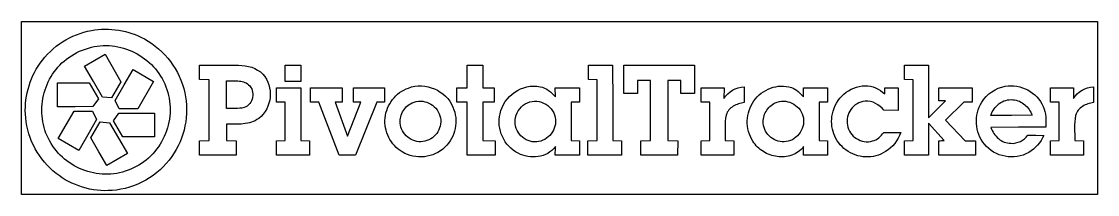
# Model space of a CAD drawing. Extents: x 0 to 156, y 0 to 25.
import ezdxf

# ---------------------------------------------------------------- set-up
doc = ezdxf.new("R2010")
doc.units = 0
doc.layers.get('0').update_dxf_attribs({"linetype": 'CONTINUOUS'})

msp = doc.modelspace()

# ---------------------------------------------------------------- linework, layer by layer
at = {"color": 7}
for p, q in [((0, 25), (155.556, 25)), ((0, 0), (0, 25)), ((155.556, 25), (155.556, 0)), ((7.22444, 20.0578), (7.60781, 20.289)), ((7.60781, 20.289), (8.00179, 20.5017)), ((8.00179, 20.5017), (8.40554, 20.6951)), ((8.40554, 20.6951), (8.81814, 20.8692)), ((8.81814, 20.8692), (9.23867, 21.0232)), ((9.23867, 21.0232), (9.66624, 21.1568)), ((9.66624, 21.1568), (10.1, 21.2694)), ((10.1, 21.2694), (10.5238, 21.3664)), ((10.5238, 21.3664), (10.9498, 21.4406)), ((10.9498, 21.4406), (11.3774, 21.4922)), ((11.3774, 21.4922), (11.8058, 21.5218)), ((11.8058, 21.5218), (12.2341, 21.5297)), ((12.2341, 21.5297), (12.6616, 21.5165)), ((12.6616, 21.5165), (13.0876, 21.4826)), ((13.0876, 21.4826), (13.5113, 21.4283)), ((13.5113, 21.4283), (13.9319, 21.3543)), ((13.9319, 21.3543), (14.3487, 21.2607)), ((14.3487, 21.2607), (14.761, 21.1482)), ((14.761, 21.1482), (15.1679, 21.0171)), ((15.1679, 21.0171), (15.5686, 20.8678)), ((15.5686, 20.8678), (15.9624, 20.7008)), ((15.9624, 20.7008), (16.3486, 20.5167)), ((16.3486, 20.5167), (16.7264, 20.3157)), ((16.7264, 20.3157), (17.095, 20.0982)), ((5.25896, 18.4022), (5.54682, 18.7133)), ((5.54682, 18.7133), (5.85026, 19.0103)), ((5.85026, 19.0103), (6.16922, 19.2924)), ((6.16922, 19.2924), (6.50342, 19.5586)), ((6.50342, 19.5586), (6.85275, 19.8083)), ((6.85275, 19.8083), (7.22444, 20.0578)), ((17.095, 20.0982), (17.4536, 19.8649)), ((17.4536, 19.8649), (17.8015, 19.6158)), ((17.8015, 19.6158), (18.1381, 19.3518)), ((18.1381, 19.3518), (18.4622, 19.0732)), ((18.4622, 19.0732), (18.7735, 18.7803)), ((18.7735, 18.7803), (19.071, 18.4735)), ((4.26785, 17.0339), (4.49121, 17.3929)), ((4.49121, 17.3929), (4.73101, 17.7413)), ((4.73101, 17.7413), (4.98697, 18.0779)), ((4.98697, 18.0779), (5.25896, 18.4022)), ((19.071, 18.4735), (19.3539, 18.1535)), ((19.3539, 18.1535), (19.6215, 17.8204)), ((19.6215, 17.8204), (19.8731, 17.475)), ((19.8731, 17.475), (20.1079, 17.1174)), ((20.1079, 17.1174), (20.3251, 16.7482)), ((3.54221, 15.5067), (3.69808, 15.9006)), ((3.69808, 15.9006), (3.8711, 16.2868)), ((3.8711, 16.2868), (4.06108, 16.6649)), ((4.06108, 16.6649), (4.26785, 17.0339)), ((20.3251, 16.7482), (20.5239, 16.3678)), ((20.5239, 16.3678), (20.7036, 15.9767)), ((20.7036, 15.9767), (20.8635, 15.5753)), ((20.8635, 15.5753), (21.0028, 15.1639)), ((29.6194, 16.425), (29.8217, 16.4182)), ((29.6194, 12.4306), (29.6194, 16.425)), ((29.8217, 16.4182), (30.0276, 16.4172)), ((30.0276, 16.4172), (30.2367, 16.42)), ((30.2367, 16.42), (30.4476, 16.4246)), ((30.4476, 16.4246), (30.6597, 16.4289)), ((30.6597, 16.4289), (30.8722, 16.4307)), ((30.8722, 16.4307), (31.0843, 16.4281)), ((31.0843, 16.4281), (31.2947, 16.4192)), ((31.2947, 16.4192), (31.5029, 16.4017)), ((31.5029, 16.4017), (31.7081, 16.3736)), ((31.7081, 16.3736), (31.909, 16.3331)), ((31.909, 16.3331), (32.105, 16.2778)), ((32.105, 16.2778), (32.2951, 16.2058)), ((32.2951, 16.2058), (32.4786, 16.1151)), ((32.4786, 16.1151), (32.6547, 16.0038)), ((32.6547, 16.0038), (32.8222, 15.8694)), ((32.8222, 15.8694), (33.0056, 15.6892)), ((33.0056, 15.6892), (33.156, 15.4871)), ((3.09412, 13.8741), (3.17947, 14.2893)), ((3.17947, 14.2893), (3.28271, 14.7003)), ((3.28271, 14.7003), (3.40369, 15.1064)), ((3.40369, 15.1064), (3.54221, 15.5067)), ((21.0028, 15.1639), (21.1403, 14.746)), ((21.1403, 14.746), (21.2547, 14.3235)), ((21.2547, 14.3235), (21.3464, 13.8974)), ((33.156, 15.4871), (33.2743, 15.2674)), ((33.2743, 15.2674), (33.3611, 15.0338)), ((33.4065, 14.0379), (33.3458, 13.793)), ((33.3611, 15.0338), (33.4171, 14.7901)), ((33.4392, 14.2883), (33.4065, 14.0379)), ((33.4171, 14.7901), (33.4429, 14.5403)), ((33.4429, 14.5403), (33.4392, 14.2883)), ((2.9356, 12.1893), (2.94743, 12.6125)), ((2.94743, 12.6125), (2.97792, 13.0349)), ((2.97792, 13.0349), (3.02686, 13.4558)), ((3.02686, 13.4558), (3.09412, 13.8741)), ((21.3464, 13.8974), (21.4157, 13.4683)), ((21.4157, 13.4683), (21.4631, 13.0371)), ((21.4631, 13.0371), (21.4887, 12.6048)), ((21.4887, 12.6048), (21.4932, 12.172)), ((31.5539, 12.4556), (31.2328, 12.433)), ((31.8728, 12.4959), (31.5539, 12.4556)), ((32.1889, 12.5583), (31.8728, 12.4959)), ((32.4279, 12.6562), (32.1889, 12.5583)), ((32.6435, 12.7866), (32.4279, 12.6562)), ((32.8349, 12.9459), (32.6435, 12.7866)), ((33.0015, 13.13), (32.8349, 12.9459)), ((33.1426, 13.3352), (33.0015, 13.13)), ((33.2576, 13.5575), (33.1426, 13.3352)), ((33.3458, 13.793), (33.2576, 13.5575)), ((55.349, 12.3312), (55.5026, 12.5186)), ((55.5026, 12.5186), (55.671, 12.6929)), ((55.671, 12.6929), (55.8532, 12.8526)), ((55.8532, 12.8526), (56.0485, 12.9964)), ((56.0485, 12.9964), (56.256, 13.1229)), ((56.256, 13.1229), (56.475, 13.2306)), ((56.475, 13.2306), (56.7703, 13.3542)), ((56.7703, 13.3542), (57.0739, 13.4386)), ((57.0739, 13.4386), (57.3828, 13.4854)), ((57.3828, 13.4854), (57.6939, 13.496)), ((57.6939, 13.496), (58.004, 13.4721)), ((58.004, 13.4721), (58.3104, 13.415)), ((58.3104, 13.415), (58.6097, 13.3265)), ((58.6097, 13.3265), (58.8989, 13.208)), ((58.8989, 13.208), (59.1751, 13.0611)), ((59.1751, 13.0611), (59.435, 12.8874)), ((59.435, 12.8874), (59.6757, 12.6883)), ((59.6757, 12.6883), (59.8942, 12.4653)), ((59.8942, 12.4653), (60.0871, 12.2202)), ((72.0278, 12.3969), (72.2658, 12.6605)), ((72.2658, 12.6605), (72.5332, 12.8937)), ((72.5332, 12.8937), (72.8271, 13.0926)), ((72.8271, 13.0926), (73.1444, 13.2528)), ((73.1444, 13.2528), (73.4737, 13.3818)), ((73.4737, 13.3818), (73.8111, 13.4621)), ((73.8111, 13.4621), (74.1526, 13.496)), ((74.1526, 13.496), (74.4943, 13.4861)), ((74.4943, 13.4861), (74.8324, 13.4346)), ((74.8324, 13.4346), (75.1629, 13.3439)), ((75.1629, 13.3439), (75.4819, 13.2164)), ((75.4819, 13.2164), (75.7854, 13.0545)), ((75.7854, 13.0545), (76.0696, 12.8607)), ((76.0696, 12.8607), (76.3306, 12.6372)), ((76.3306, 12.6372), (76.5643, 12.3866)), ((107.895, 12.3939), (108.044, 12.5678)), ((108.044, 12.5678), (108.206, 12.7297)), ((108.206, 12.7297), (108.38, 12.8784)), ((108.38, 12.8784), (108.566, 13.0126)), ((108.566, 13.0126), (108.762, 13.1314)), ((108.762, 13.1314), (108.969, 13.2333)), ((108.969, 13.2333), (109.264, 13.3547)), ((109.264, 13.3547), (109.566, 13.4372)), ((109.566, 13.4372), (109.874, 13.4825)), ((109.874, 13.4825), (110.183, 13.4922)), ((110.183, 13.4922), (110.492, 13.4676)), ((110.492, 13.4676), (110.797, 13.4104)), ((110.797, 13.4104), (111.095, 13.3219)), ((111.095, 13.3219), (111.383, 13.2038)), ((111.383, 13.2038), (111.658, 13.0576)), ((111.658, 13.0576), (111.917, 12.8847)), ((111.917, 12.8847), (112.156, 12.6867)), ((112.156, 12.6867), (112.374, 12.465)), ((112.374, 12.465), (112.566, 12.2212)), ((140.615, 12.3803), (140.779, 12.5906)), ((140.779, 12.5906), (140.957, 12.7874)), ((140.957, 12.7874), (141.149, 12.9695)), ((141.149, 12.9695), (141.353, 13.1351)), ((141.353, 13.1351), (141.571, 13.2828)), ((141.571, 13.2828), (141.799, 13.411)), ((141.799, 13.411), (142.036, 13.5182)), ((142.036, 13.5182), (142.283, 13.6029)), ((142.283, 13.6029), (142.539, 13.6636)), ((142.539, 13.6636), (142.801, 13.6987)), ((142.801, 13.6987), (143.069, 13.7067)), ((143.069, 13.7067), (143.342, 13.6861)), ((143.342, 13.6861), (143.582, 13.6596)), ((143.582, 13.6596), (143.814, 13.6132)), ((143.814, 13.6132), (144.04, 13.5477)), ((144.04, 13.5477), (144.258, 13.4644)), ((144.258, 13.4644), (144.468, 13.3642)), ((144.468, 13.3642), (144.668, 13.2481)), ((144.668, 13.2481), (144.86, 13.1172)), ((144.86, 13.1172), (145.043, 12.9726)), ((145.043, 12.9726), (145.215, 12.8152)), ((145.215, 12.8152), (145.376, 12.6462)), ((145.376, 12.6462), (145.528, 12.4665)), ((145.528, 12.4665), (145.668, 12.2771)), ((2.94265, 11.7663), (2.9356, 12.1893)), ((2.96875, 11.3441), (2.94265, 11.7663)), ((3.01406, 10.9236), (2.96875, 11.3441)), ((3.07883, 10.5057), (3.01406, 10.9236)), ((21.44, 11.3087), (21.3829, 10.8797)), ((21.4768, 11.7397), (21.44, 11.3087)), ((21.4932, 12.172), (21.4768, 11.7397)), ((29.9411, 12.431), (29.6194, 12.4306)), ((30.2639, 12.4271), (29.9411, 12.431)), ((30.5872, 12.4232), (30.2639, 12.4271)), ((30.9104, 12.4237), (30.5872, 12.4232)), ((31.2328, 12.433), (30.9104, 12.4237)), ((54.751, 10.7688), (54.7797, 11.0091)), ((54.7797, 11.0091), (54.8286, 11.246)), ((54.8286, 11.246), (54.8969, 11.4782)), ((54.8969, 11.4782), (54.984, 11.7042)), ((54.984, 11.7042), (55.0889, 11.9226)), ((55.0889, 11.9226), (55.2108, 12.1321)), ((55.2108, 12.1321), (55.349, 12.3312)), ((60.0871, 12.2202), (60.2517, 11.9543)), ((60.2517, 11.9543), (60.3849, 11.6693)), ((60.3849, 11.6693), (60.4833, 11.3666)), ((60.4833, 11.3666), (60.5585, 11.0737)), ((60.5585, 11.0737), (60.5985, 10.7777)), ((71.3694, 10.8037), (71.4278, 11.1222)), ((71.4278, 11.1222), (71.519, 11.4657)), ((71.519, 11.4657), (71.6515, 11.7954)), ((71.6515, 11.7954), (71.8219, 12.1072)), ((71.8219, 12.1072), (72.0278, 12.3969)), ((76.5643, 12.3866), (76.7671, 12.111)), ((76.7671, 12.111), (76.9347, 11.813)), ((76.9347, 11.813), (77.0636, 11.495)), ((77.0636, 11.495), (77.1496, 11.1593)), ((77.1496, 11.1593), (77.1889, 10.8083)), ((107.237, 10.7095), (107.261, 10.9376)), ((107.261, 10.9376), (107.303, 11.163)), ((107.303, 11.163), (107.363, 11.3846)), ((107.363, 11.3846), (107.438, 11.6012)), ((107.438, 11.6012), (107.53, 11.8116)), ((107.53, 11.8116), (107.637, 12.0146)), ((107.637, 12.0146), (107.759, 12.2091)), ((107.759, 12.2091), (107.895, 12.3939)), ((112.566, 12.2212), (112.73, 11.9568)), ((112.73, 11.9568), (112.863, 11.6733)), ((112.863, 11.6733), (112.961, 11.3722)), ((112.961, 11.3722), (113.036, 11.062)), ((113.036, 11.062), (113.072, 10.7486)), ((140.136, 11.4361), (140.228, 11.6846)), ((143.121, 11.4194), (140.136, 11.4361)), ((140.228, 11.6846), (140.34, 11.9258)), ((140.34, 11.9258), (140.469, 12.1582)), ((140.469, 12.1582), (140.615, 12.3803)), ((146.106, 11.4444), (143.121, 11.4194)), ((145.668, 12.2771), (145.796, 12.0793)), ((145.796, 12.0793), (145.911, 11.8738)), ((145.911, 11.8738), (146.015, 11.6619)), ((146.015, 11.6619), (146.106, 11.4444)), ((3.16319, 10.0912), (3.07883, 10.5057)), ((3.26731, 9.68093), (3.16319, 10.0912)), ((3.39144, 9.27572), (3.26731, 9.68093)), ((21.0949, 9.61382), (20.9611, 9.20167)), ((21.21, 10.0315), (21.0949, 9.61382)), ((21.3061, 10.4537), (21.21, 10.0315)), ((21.3829, 10.8797), (21.3061, 10.4537)), ((54.7433, 10.5266), (54.751, 10.7688)), ((54.7575, 10.2837), (54.7433, 10.5266)), ((54.7944, 10.0417), (54.7575, 10.2837)), ((54.8576, 9.74858), (54.7944, 10.0417)), ((54.9529, 9.46733), (54.8576, 9.74858)), ((55.0778, 9.1996), (54.9529, 9.46733)), ((60.3254, 9.33886), (60.1868, 9.07676)), ((60.4381, 9.61285), (60.3254, 9.33886)), ((60.5232, 9.89621), (60.4381, 9.61285)), ((60.5793, 10.1864), (60.5232, 9.89621)), ((60.6049, 10.4811), (60.5793, 10.1864)), ((60.5985, 10.7777), (60.6049, 10.4811)), ((71.3524, 10.4851), (71.3694, 10.8037)), ((71.3742, 10.1695), (71.3524, 10.4851)), ((71.4328, 9.85954), (71.3742, 10.1695)), ((71.5257, 9.55811), (71.4328, 9.85954)), ((71.6508, 9.26801), (71.5257, 9.55811)), ((77.0296, 9.58529), (76.9085, 9.30132)), ((77.1203, 9.88043), (77.0296, 9.58529)), ((77.1786, 10.1842), (77.1203, 9.88043)), ((77.2021, 10.4944), (77.1786, 10.1842)), ((77.1889, 10.8083), (77.2021, 10.4944)), ((107.231, 10.4799), (107.237, 10.7095)), ((107.244, 10.25), (107.231, 10.4799)), ((107.282, 9.9554), (107.244, 10.25)), ((107.352, 9.66954), (107.282, 9.9554)), ((107.453, 9.39442), (107.352, 9.66954)), ((107.583, 9.13189), (107.453, 9.39442)), ((112.868, 9.5216), (112.738, 9.23574)), ((112.967, 9.81862), (112.868, 9.5216)), ((113.036, 10.1241), (112.967, 9.81862)), ((113.071, 10.435), (113.036, 10.1241)), ((113.072, 10.7486), (113.071, 10.435)), ((3.53575, 8.87646), (3.39144, 9.27572)), ((3.70047, 8.48389), (3.53575, 8.87646)), ((3.88569, 8.09885), (3.70047, 8.48389)), ((4.09169, 7.72222), (3.88569, 8.09885)), ((20.4518, 8.00603), (20.2472, 7.62392)), ((20.6392, 8.39692), (20.4518, 8.00603)), ((20.8092, 8.79574), (20.6392, 8.39692)), ((20.9611, 9.20167), (20.8092, 8.79574)), ((55.2301, 8.947), (55.0778, 9.1996)), ((55.4074, 8.71121), (55.2301, 8.947)), ((55.6072, 8.49392), (55.4074, 8.71121)), ((55.8274, 8.29682), (55.6072, 8.49392)), ((56.0653, 8.12153), (55.8274, 8.29682)), ((56.3187, 7.96978), (56.0653, 8.12153)), ((56.5853, 7.84315), (56.3187, 7.96978)), ((56.8626, 7.74343), (56.5853, 7.84315)), ((58.6187, 7.78326), (58.3278, 7.70557)), ((58.8961, 7.89264), (58.6187, 7.78326)), ((59.1583, 8.03131), (58.8961, 7.89264)), ((59.4036, 8.19678), (59.1583, 8.03131)), ((59.6307, 8.38656), (59.4036, 8.19678)), ((59.8379, 8.59808), (59.6307, 8.38656)), ((60.0237, 8.829), (59.8379, 8.59808)), ((60.1868, 9.07676), (60.0237, 8.829)), ((71.8058, 8.99203), (71.6508, 9.26801)), ((71.9885, 8.73301), (71.8058, 8.99203)), ((72.1965, 8.49376), (71.9885, 8.73301)), ((72.4276, 8.27707), (72.1965, 8.49376)), ((72.6796, 8.08578), (72.4276, 8.27707)), ((72.95, 7.92264), (72.6796, 8.08578)), ((73.2368, 7.79053), (72.95, 7.92264)), ((73.5375, 7.69222), (73.2368, 7.79053)), ((75.3861, 7.82986), (75.0976, 7.72254)), ((75.6611, 7.96778), (75.3861, 7.82986)), ((75.9204, 8.13379), (75.6611, 7.96778)), ((76.1619, 8.32557), (75.9204, 8.13379)), ((76.3836, 8.54064), (76.1619, 8.32557)), ((76.5833, 8.77658), (76.3836, 8.54064)), ((76.759, 9.03097), (76.5833, 8.77658)), ((76.9085, 9.30132), (76.759, 9.03097)), ((107.738, 8.88374), (107.583, 9.13189)), ((107.918, 8.65186), (107.738, 8.88374)), ((108.119, 8.43815), (107.918, 8.65186)), ((108.34, 8.24447), (108.119, 8.43815)), ((108.578, 8.07264), (108.34, 8.24447)), ((108.83, 7.92453), (108.578, 8.07264)), ((109.096, 7.80208), (108.83, 7.92453)), ((109.372, 7.70703), (109.096, 7.80208)), ((111.156, 7.78863), (110.854, 7.69531)), ((111.442, 7.91601), (111.156, 7.78863)), ((111.711, 8.0746), (111.442, 7.91601)), ((111.961, 8.26156), (111.711, 8.0746)), ((112.191, 8.47396), (111.961, 8.26156)), ((112.398, 8.70904), (112.191, 8.47396)), ((112.581, 8.96392), (112.398, 8.70904)), ((112.738, 9.23574), (112.581, 8.96392)), ((4.301, 7.3475), (4.09169, 7.72222)), ((4.52854, 6.98583), (4.301, 7.3475)), ((4.77349, 6.63758), (4.52854, 6.98583)), ((5.035, 6.30306), (4.77349, 6.63758)), ((5.31222, 5.98247), (5.035, 6.30306)), ((19.5346, 6.53851), (19.2653, 6.19982)), ((19.7883, 6.88932), (19.5346, 6.53851)), ((20.026, 7.25142), (19.7883, 6.88932)), ((20.2472, 7.62392), (20.026, 7.25142)), ((57.1483, 7.67215), (56.8626, 7.74343)), ((57.4401, 7.63108), (57.1483, 7.67215)), ((57.7354, 7.62185), (57.4401, 7.63108)), ((58.0322, 7.64615), (57.7354, 7.62185)), ((58.3278, 7.70557), (58.0322, 7.64615)), ((73.8501, 7.63058), (73.5375, 7.69222)), ((74.1722, 7.60835), (73.8501, 7.63058)), ((74.4886, 7.60938), (74.1722, 7.60835)), ((74.7978, 7.64822), (74.4886, 7.60938)), ((75.0976, 7.72254), (74.7978, 7.64822)), ((109.657, 7.64139), (109.372, 7.70703)), ((109.948, 7.60688), (109.657, 7.64139)), ((110.243, 7.60542), (109.948, 7.60688)), ((110.539, 7.63889), (110.243, 7.60542)), ((110.854, 7.69531), (110.539, 7.63889)), ((5.60439, 5.67622), (5.31222, 5.98247)), ((5.91069, 5.3845), (5.60439, 5.67622)), ((6.23036, 5.10764), (5.91069, 5.3845)), ((6.5625, 4.84586), (6.23036, 5.10764)), ((6.90642, 4.59956), (6.5625, 4.84586)), ((17.6972, 4.71679), (17.3419, 4.46815)), ((18.0392, 4.98253), (17.6972, 4.71679)), ((18.3674, 5.26454), (18.0392, 4.98253)), ((18.6813, 5.56196), (18.3674, 5.26454)), ((18.9807, 5.87403), (18.6813, 5.56196)), ((19.2653, 6.19982), (18.9807, 5.87403)), ((7.26118, 4.36892), (6.90642, 4.59956)), ((7.62603, 4.15429), (7.26118, 4.36892)), ((8.00017, 3.956), (7.62603, 4.15429)), ((8.38276, 3.77419), (8.00017, 3.956)), ((8.773, 3.60926), (8.38276, 3.77419)), ((9.17008, 3.46149), (8.773, 3.60926)), ((9.57324, 3.33111), (9.17008, 3.46149)), ((9.98161, 3.21847), (9.57324, 3.33111)), ((10.3944, 3.12381), (9.98161, 3.21847)), ((10.8108, 3.04742), (10.3944, 3.12381)), ((14.1749, 3.1289), (13.7587, 3.04872)), ((14.5872, 3.22999), (14.1749, 3.1289)), ((14.9951, 3.35215), (14.5872, 3.22999)), ((15.3978, 3.49582), (14.9951, 3.35215)), ((15.7944, 3.66114), (15.3978, 3.49582)), ((16.1996, 3.83311), (15.7944, 3.66114)), ((16.5928, 4.0255), (16.1996, 3.83311)), ((16.9737, 4.23747), (16.5928, 4.0255)), ((17.3419, 4.46815), (16.9737, 4.23747)), ((11.23, 2.98958), (10.8108, 3.04742)), ((11.6512, 2.95063), (11.23, 2.98958)), ((12.0736, 2.93083), (11.6512, 2.95063)), ((12.4963, 2.93044), (12.0736, 2.93083)), ((12.9186, 2.94976), (12.4963, 2.93044)), ((13.3397, 2.9891), (12.9186, 2.94976)), ((13.7587, 3.04872), (13.3397, 2.9891)), ((155.556, 0), (0, 0))]:
    msp.add_line(p, q, dxfattribs=at)
at = {"color": 135}
for p, q in [((8.47211, 23.2857), (9.00906, 23.4538)), ((9.00906, 23.4538), (9.55393, 23.5949)), ((9.55393, 23.5949), (10.1056, 23.7083)), ((10.1056, 23.7083), (10.5942, 23.7864)), ((10.5942, 23.7864), (11.0858, 23.8436)), ((11.0858, 23.8436), (11.5792, 23.8799)), ((11.5792, 23.8799), (12.0738, 23.8954)), ((12.0738, 23.8954), (12.5685, 23.8901)), ((12.5685, 23.8901), (13.0626, 23.8643)), ((13.0626, 23.8643), (13.5551, 23.8178)), ((13.5551, 23.8178), (14.0451, 23.7507)), ((14.0451, 23.7507), (14.5318, 23.6632)), ((14.5318, 23.6632), (15.0144, 23.5551)), ((15.0144, 23.5551), (15.4918, 23.4267)), ((15.4918, 23.4267), (15.9633, 23.2779)), ((5.4764, 21.7531), (5.94336, 22.0674)), ((5.94336, 22.0674), (6.42475, 22.3592)), ((6.42475, 22.3592), (6.91938, 22.6275)), ((6.91938, 22.6275), (7.42617, 22.8719)), ((7.42617, 22.8719), (7.94412, 23.0915)), ((7.94412, 23.0915), (8.47211, 23.2857)), ((15.9633, 23.2779), (16.4281, 23.1089)), ((16.4281, 23.1089), (16.885, 22.9196)), ((16.885, 22.9196), (17.3333, 22.7101)), ((17.3333, 22.7101), (17.7722, 22.4806)), ((17.7722, 22.4806), (18.3149, 22.1674)), ((18.3149, 22.1674), (18.8388, 21.8247)), ((18.8388, 21.8247), (19.3431, 21.4538)), ((3.39447, 19.8678), (3.77354, 20.2843)), ((3.77354, 20.2843), (4.17231, 20.6818)), ((4.17231, 20.6818), (4.58979, 21.0596)), ((4.58979, 21.0596), (5.02485, 21.4169)), ((5.02485, 21.4169), (5.4764, 21.7531)), ((19.3431, 21.4538), (19.8265, 21.056)), ((19.8265, 21.056), (20.2879, 20.6329)), ((20.2879, 20.6329), (20.7264, 20.1858)), ((2.40554, 18.5493), (2.69997, 18.9806)), ((2.69997, 18.9806), (3.03624, 19.4331)), ((3.03624, 19.4331), (3.39447, 19.8678)), ((20.7264, 20.1858), (21.1406, 19.7162)), ((21.1406, 19.7162), (21.5294, 19.2254)), ((21.5294, 19.2254), (21.8919, 18.7149)), ((21.8919, 18.7149), (22.2269, 18.186)), ((25.7278, 18.6972), (27.1418, 18.6961)), ((25.7278, 16.6), (25.7278, 18.6972)), ((27.1418, 18.6961), (28.5556, 18.7014)), ((28.5556, 18.7014), (29.9692, 18.7004)), ((29.9692, 18.7004), (31.3833, 18.6806)), ((31.3833, 18.6806), (31.8589, 18.6565)), ((38.125, 18.6972), (40.3639, 18.6972)), ((38.125, 16.3361), (38.125, 18.6972)), ((40.3639, 18.6972), (40.3639, 16.3361)), ((64.4444, 18.6972), (66.6833, 18.6972)), ((64.4444, 15.4194), (64.4444, 18.6972)), ((66.6833, 18.6972), (66.6833, 15.4167)), ((81.9778, 18.6972), (85.4639, 18.7)), ((81.9778, 16.6), (81.9778, 18.6972)), ((85.4639, 18.7), (85.4697, 13.2403)), ((1.43707, 16.7035), (1.64729, 17.181)), ((1.64729, 17.181), (1.87896, 17.6485)), ((1.87896, 17.6485), (2.13178, 18.1049)), ((2.13178, 18.1049), (2.40554, 18.5493)), ((22.2269, 18.186), (22.5335, 17.64)), ((22.5335, 17.64), (22.81, 17.0786)), ((31.8589, 18.6565), (32.3372, 18.6019)), ((32.3372, 18.6019), (32.8114, 18.5125)), ((32.8114, 18.5125), (33.2746, 18.3833)), ((33.2746, 18.3833), (33.72, 18.2099)), ((33.72, 18.2099), (34.1407, 17.9876)), ((34.1407, 17.9876), (34.5299, 17.7118)), ((34.5299, 17.7118), (34.8806, 17.3778)), ((34.8806, 17.3778), (35.1692, 17.0304)), ((0.93712, 15.2213), (1.08171, 15.7226)), ((1.08171, 15.7226), (1.24843, 16.2171)), ((1.24843, 16.2171), (1.43707, 16.7035)), ((22.81, 17.0786), (23.0558, 16.5031)), ((23.0558, 16.5031), (23.2697, 15.9147)), ((23.2697, 15.9147), (23.4506, 15.3151)), ((27.1167, 16.5944), (25.7278, 16.6)), ((27.1194, 7.78054), (27.1167, 16.5944)), ((35.1692, 17.0304), (35.4125, 16.655)), ((35.4125, 16.655), (35.6108, 16.256)), ((35.6108, 16.256), (35.7646, 15.8381)), ((35.7646, 15.8381), (35.8743, 15.4056)), ((40.3639, 16.3361), (38.125, 16.3361)), ((56.3975, 15.54), (56.871, 15.6404)), ((56.871, 15.6404), (57.35, 15.6915)), ((57.35, 15.6915), (57.8307, 15.6951)), ((57.8307, 15.6951), (58.3094, 15.6529)), ((58.3094, 15.6529), (58.7825, 15.5663)), ((58.7825, 15.5663), (59.246, 15.4368)), ((72.5993, 15.4311), (73.0615, 15.5608)), ((73.0615, 15.5608), (73.5343, 15.6436)), ((73.5343, 15.6436), (74.0144, 15.6768)), ((74.0144, 15.6768), (74.4986, 15.6575)), ((74.4986, 15.6575), (74.9833, 15.5833)), ((74.9833, 15.5833), (75.3169, 15.5019)), ((83.2472, 16.5944), (81.9778, 16.6)), ((83.2472, 7.78054), (83.2472, 16.5944)), ((0.63846, 13.6853), (0.71522, 14.2015)), ((0.71522, 14.2015), (0.81489, 14.7139)), ((0.81489, 14.7139), (0.93712, 15.2213)), ((23.4506, 15.3151), (23.5972, 14.7056)), ((23.5972, 14.7056), (23.7118, 14.1114)), ((23.7118, 14.1114), (23.7942, 13.5124)), ((35.8743, 15.4056), (35.9404, 14.9633)), ((35.9431, 14.0678), (35.8804, 13.6234)), ((35.9404, 14.9633), (35.9632, 14.5158)), ((35.9632, 14.5158), (35.9431, 14.0678)), ((36.875, 15.4167), (40.3639, 15.4139)), ((36.875, 13.3361), (36.875, 15.4167)), ((40.3639, 15.4139), (40.3639, 7.78054)), ((41.7861, 13.3389), (41.7889, 15.4167)), ((41.7889, 15.4167), (46.3361, 15.4167)), ((46.3361, 15.4167), (46.3389, 13.3389)), ((48.0028, 13.3389), (48.0028, 15.4167)), ((48.0028, 15.4167), (52.5, 15.4167)), ((52.5, 15.4167), (52.5, 13.3361)), ((53.8653, 13.9931), (54.1146, 14.2525)), ((54.1146, 14.2525), (54.3811, 14.4943)), ((54.3811, 14.4943), (54.6636, 14.7169)), ((54.6636, 14.7169), (54.9612, 14.919)), ((54.9612, 14.919), (55.2728, 15.0993)), ((55.2728, 15.0993), (55.5972, 15.2564)), ((55.5972, 15.2564), (55.9333, 15.3889)), ((55.9333, 15.3889), (56.3975, 15.54)), ((59.246, 15.4368), (59.6961, 15.2664)), ((59.6961, 15.2664), (60.1293, 15.0564)), ((60.1293, 15.0564), (60.5417, 14.8085)), ((60.5417, 14.8085), (60.9296, 14.5244)), ((60.9296, 14.5244), (61.2892, 14.2057)), ((61.2892, 14.2057), (61.6167, 13.8539)), ((62.9167, 15.4139), (64.4444, 15.4194)), ((62.9167, 13.3361), (62.9167, 15.4139)), ((66.6833, 15.4167), (68.3306, 15.4167)), ((68.3306, 15.4167), (68.3361, 13.3333)), ((70.2399, 13.8153), (70.5669, 14.1708)), ((70.5669, 14.1708), (70.9251, 14.4956)), ((70.9251, 14.4956), (71.3108, 14.7864)), ((71.3108, 14.7864), (71.7206, 15.0411)), ((71.7206, 15.0411), (72.1513, 15.2569)), ((72.1513, 15.2569), (72.5993, 15.4311)), ((75.3169, 15.5019), (75.6315, 15.3799)), ((75.6315, 15.3799), (75.9283, 15.2231)), ((75.9283, 15.2231), (76.2086, 15.0368)), ((76.2086, 15.0368), (76.474, 14.8269)), ((76.474, 14.8269), (76.726, 14.599)), ((76.726, 14.599), (76.9656, 14.3585)), ((76.9656, 14.3585), (77.1944, 14.1111)), ((77.1944, 14.1111), (77.1639, 15.4167)), ((77.1639, 15.4167), (80.6611, 15.4167)), ((80.6611, 15.4167), (80.6611, 13.3361)), ((0.54753, 12.1231), (0.55436, 12.6451)), ((0.55436, 12.6451), (0.58474, 13.1661)), ((0.58474, 13.1661), (0.63846, 13.6853)), ((23.7942, 13.5124), (23.8447, 12.91)), ((23.8447, 12.91), (23.8637, 12.3058)), ((35.6297, 12.7647), (35.4422, 12.3594)), ((35.7758, 13.1876), (35.6297, 12.7647)), ((35.8804, 13.6234), (35.7758, 13.1876)), ((38.125, 13.3306), (36.875, 13.3361)), ((38.125, 7.78054), (38.125, 13.3306)), ((42.9639, 13.3278), (41.7861, 13.3389)), ((45.9472, 5.67779), (42.9639, 13.3278)), ((46.3389, 13.3389), (45.3528, 13.3278)), ((45.3528, 13.3278), (47.1306, 8.43056)), ((47.1306, 8.43056), (49.0333, 13.3278)), ((48.2364, 13.3364), (48.0028, 13.3389)), ((48.5181, 13.3333), (48.2364, 13.3364)), ((51.3556, 13.3306), (48.2917, 5.67503)), ((48.7996, 13.3303), (48.5181, 13.3333)), ((49.0333, 13.3278), (48.7996, 13.3303)), ((52.5, 13.3361), (51.3556, 13.3306)), ((52.7917, 12.1382), (52.915, 12.476)), ((52.915, 12.476), (53.0619, 12.8041)), ((53.0619, 12.8041), (53.2315, 13.1212)), ((53.2315, 13.1212), (53.4228, 13.426)), ((53.4228, 13.426), (53.6343, 13.717)), ((53.6343, 13.717), (53.8653, 13.9931)), ((61.6167, 13.8539), (61.9085, 13.4708)), ((61.9085, 13.4708), (62.1606, 13.0578)), ((62.1606, 13.0578), (62.3694, 12.6166)), ((62.3694, 12.6166), (62.5157, 12.2512)), ((64.4444, 13.3333), (62.9167, 13.3361)), ((64.4472, 5.67503), (64.4444, 13.3333)), ((68.3361, 13.3333), (66.6833, 13.3306)), ((66.6833, 13.3306), (66.6833, 7.78054)), ((69.3081, 12.1369), (69.4776, 12.5896)), ((69.4776, 12.5896), (69.6918, 13.022)), ((69.6918, 13.022), (69.9469, 13.4314)), ((69.9469, 13.4314), (70.2399, 13.8153)), ((80.6611, 13.3361), (79.4444, 13.3306)), ((79.4444, 13.3306), (79.4444, 7.78054)), ((85.4697, 13.2403), (85.4694, 7.78054)), ((0.56451, 11.6013), (0.54753, 12.1231)), ((0.60558, 11.0806), (0.56451, 11.6013)), ((0.67437, 10.4967), (0.60558, 11.0806)), ((23.8081, 11.0985), (23.734, 10.4985)), ((23.8514, 11.7014), (23.8081, 11.0985)), ((23.8637, 12.3058), (23.8514, 11.7014)), ((34.2889, 11.0055), (34.0372, 10.8225)), ((34.6369, 11.2948), (34.2889, 11.0055)), ((34.9454, 11.6199), (34.6369, 11.2948)), ((35.214, 11.9763), (34.9454, 11.6199)), ((35.4422, 12.3594), (35.214, 11.9763)), ((52.5481, 10.7156), (52.575, 11.0806)), ((52.575, 11.0806), (52.6206, 11.4392)), ((52.6206, 11.4392), (52.6932, 11.7922)), ((52.6932, 11.7922), (52.7917, 12.1382)), ((62.5157, 12.2512), (62.631, 11.8761)), ((62.631, 11.8761), (62.7154, 11.4935)), ((62.7154, 11.4935), (62.7696, 11.1056)), ((62.7696, 11.1056), (62.7939, 10.7147)), ((69.0558, 10.8301), (69.1019, 11.2503)), ((69.1019, 11.2503), (69.1861, 11.6667)), ((69.1861, 11.6667), (69.3081, 12.1369)), ((0.77409, 9.91786), (0.67437, 10.4967)), ((0.90392, 9.34526), (0.77409, 9.91786)), ((1.0631, 8.78022), (0.90392, 9.34526)), ((23.6294, 9.90315), (23.4947, 9.31392)), ((23.734, 10.4985), (23.6294, 9.90315)), ((29.9161, 10.1746), (29.6194, 10.1722)), ((29.6194, 10.1722), (29.6194, 7.78054)), ((30.2168, 10.1727), (29.9161, 10.1746)), ((30.5206, 10.169), (30.2168, 10.1727)), ((30.8264, 10.1657), (30.5206, 10.169)), ((31.1332, 10.1652), (30.8264, 10.1657)), ((31.4401, 10.1698), (31.1332, 10.1652)), ((31.746, 10.1818), (31.4401, 10.1698)), ((32.05, 10.2034), (31.746, 10.1818)), ((32.351, 10.2372), (32.05, 10.2034)), ((32.6478, 10.2853), (32.351, 10.2372)), ((32.9397, 10.3502), (32.6478, 10.2853)), ((33.2257, 10.4339), (32.9397, 10.3502)), ((33.5046, 10.5391), (33.2257, 10.4339)), ((33.7754, 10.6678), (33.5046, 10.5391)), ((34.0372, 10.8225), (33.7754, 10.6678)), ((52.549, 10.3506), (52.5481, 10.7156)), ((52.5772, 9.98731), (52.549, 10.3506)), ((52.6317, 9.62733), (52.5772, 9.98731)), ((52.7117, 9.27225), (52.6317, 9.62733)), ((62.6917, 9.54514), (62.6004, 9.16374)), ((62.7546, 9.93229), (62.6917, 9.54514)), ((62.7888, 10.3229), (62.7546, 9.93229)), ((62.7939, 10.7147), (62.7888, 10.3229)), ((69.0468, 10.4085), (69.0558, 10.8301)), ((69.0738, 9.98813), (69.0468, 10.4085)), ((69.1354, 9.5715), (69.0738, 9.98813)), ((69.2308, 9.16114), (69.1354, 9.5715)), ((1.25092, 8.22401), (1.0631, 8.78022)), ((1.46658, 7.6779), (1.25092, 8.22401)), ((23.136, 8.16026), (22.9125, 7.59896)), ((23.3301, 8.73242), (23.136, 8.16026)), ((23.4947, 9.31392), (23.3301, 8.73242)), ((25.7278, 7.77501), (27.1194, 7.78054)), ((29.6194, 7.78054), (31.0444, 7.77501)), ((36.8583, 7.77501), (38.125, 7.78054)), ((40.3639, 7.78054), (41.6167, 7.77501)), ((52.8165, 8.92372), (52.7117, 9.27225)), ((52.9453, 8.58322), (52.8165, 8.92372)), ((53.0972, 8.25244), (52.9453, 8.58322)), ((53.2715, 7.933), (53.0972, 8.25244)), ((53.4675, 7.62642), (53.2715, 7.933)), ((62.1617, 8.07531), (61.9615, 7.73839)), ((62.335, 8.4266), (62.1617, 8.07531)), ((62.4815, 8.79015), (62.335, 8.4266)), ((62.6004, 9.16374), (62.4815, 8.79015)), ((66.6833, 7.78054), (68.4556, 7.77501)), ((69.3589, 8.7596), (69.2308, 9.16114)), ((69.5183, 8.36947), (69.3589, 8.7596)), ((69.7082, 7.99328), (69.5183, 8.36947)), ((69.9274, 7.63357), (69.7082, 7.99328)), ((79.4444, 7.78054), (80.6611, 7.77501)), ((81.8917, 7.77501), (83.2472, 7.78054)), ((85.4694, 7.78054), (86.7361, 7.77501)), ((1.70936, 7.14322), (1.46658, 7.6779)), ((1.97846, 6.62121), (1.70936, 7.14322)), ((2.27317, 6.11317), (1.97846, 6.62121)), ((22.3785, 6.5154), (22.0686, 5.99636)), ((22.6599, 7.05018), (22.3785, 6.5154)), ((22.9125, 7.59896), (22.6599, 7.05018)), ((25.7278, 5.67779), (25.7278, 7.77501)), ((31.0444, 7.77501), (31.0417, 5.67779)), ((36.8556, 5.67779), (36.8583, 7.77501)), ((41.6167, 7.77501), (41.6139, 5.67503)), ((53.6843, 7.33431), (53.4675, 7.62642)), ((53.9211, 7.05832), (53.6843, 7.33431)), ((54.1771, 6.80003), (53.9211, 7.05832)), ((54.4517, 6.56104), (54.1771, 6.80003)), ((54.7438, 6.34289), (54.4517, 6.56104)), ((55.0528, 6.14725), (54.7438, 6.34289)), ((60.5614, 6.30865), (60.2087, 6.09033)), ((60.8946, 6.55735), (60.5614, 6.30865)), ((61.2056, 6.8361), (60.8946, 6.55735)), ((61.4831, 7.11664), (61.2056, 6.8361)), ((61.7351, 7.41812), (61.4831, 7.11664)), ((61.9615, 7.73839), (61.7351, 7.41812)), ((68.4556, 7.77501), (68.4556, 5.67779)), ((70.1746, 7.29286), (69.9274, 7.63357)), ((70.4489, 6.97374), (70.1746, 7.29286)), ((70.7492, 6.67871), (70.4489, 6.97374)), ((71.0743, 6.41038), (70.7492, 6.67871)), ((71.4231, 6.17128), (71.0743, 6.41038)), ((76.6806, 6.36925), (76.3869, 6.14199)), ((76.9525, 6.62831), (76.6806, 6.36925)), ((77.2, 6.91943), (76.9525, 6.62831)), ((77.1749, 6.12603), (77.1806, 6.29899)), ((77.1806, 6.29899), (77.1863, 6.47206)), ((77.1863, 6.47206), (77.1915, 6.63803)), ((77.1915, 6.63803), (77.1962, 6.78956)), ((77.1962, 6.78956), (77.2, 6.91943)), ((80.6611, 7.77501), (80.6611, 5.67779)), ((81.8917, 5.67779), (81.8917, 7.77501)), ((86.7361, 7.77501), (86.7361, 5.67779)), ((2.59267, 5.62039), (2.27317, 6.11317)), ((2.93625, 5.1441), (2.59267, 5.62039)), ((3.30317, 4.68565), (2.93625, 5.1441)), ((3.69265, 4.24631), (3.30317, 4.68565)), ((21.3475, 4.97814), (20.9357, 4.48492)), ((21.7306, 5.49447), (21.3475, 4.97814)), ((22.0686, 5.99636), (21.7306, 5.49447)), ((31.0417, 5.67779), (25.7278, 5.67779)), ((41.6139, 5.67503), (36.8556, 5.67779)), ((48.2917, 5.67503), (45.9472, 5.67779)), ((55.4179, 5.94461), (55.0528, 6.14725)), ((55.7981, 5.77604), (55.4179, 5.94461)), ((56.1904, 5.64128), (55.7981, 5.77604)), ((56.5926, 5.54004), (56.1904, 5.64128)), ((57.0018, 5.47206), (56.5926, 5.54004)), ((57.4153, 5.43701), (57.0018, 5.47206)), ((57.8306, 5.43463), (57.4153, 5.43701)), ((58.2447, 5.46457), (57.8306, 5.43463)), ((58.6554, 5.52669), (58.2447, 5.46457)), ((59.0597, 5.62061), (58.6554, 5.52669)), ((59.4553, 5.74604), (59.0597, 5.62061)), ((59.839, 5.90272), (59.4553, 5.74604)), ((60.2087, 6.09033), (59.839, 5.90272)), ((68.4556, 5.67779), (64.4472, 5.67503)), ((71.7944, 5.96386), (71.4231, 6.17128)), ((72.1297, 5.80143), (71.7944, 5.96386)), ((72.4779, 5.66737), (72.1297, 5.80143)), ((72.836, 5.56196), (72.4779, 5.66737)), ((73.2015, 5.48546), (72.836, 5.56196)), ((73.5718, 5.43815), (73.2015, 5.48546)), ((73.9442, 5.42031), (73.5718, 5.43815)), ((74.3161, 5.43218), (73.9442, 5.42031)), ((74.6847, 5.47396), (74.3161, 5.43218)), ((75.0475, 5.54606), (74.6847, 5.47396)), ((75.4018, 5.6486), (75.0475, 5.54606)), ((75.7449, 5.78196), (75.4018, 5.6486)), ((76.0742, 5.94635), (75.7449, 5.78196)), ((76.3869, 6.14199), (76.0742, 5.94635)), ((77.1611, 5.68056), (77.1649, 5.80957)), ((80.6611, 5.67779), (77.1611, 5.68056)), ((77.1649, 5.80957), (77.1694, 5.9605)), ((77.1694, 5.9605), (77.1749, 6.12603)), ((86.7361, 5.67779), (81.8917, 5.67779)), ((4.10394, 3.82731), (3.69265, 4.24631)), ((4.53624, 3.42996), (4.10394, 3.82731)), ((4.98888, 3.05556), (4.53624, 3.42996)), ((19.5451, 3.1544), (19.0353, 2.76406)), ((20.0329, 3.57206), (19.5451, 3.1544)), ((20.4971, 4.0159), (20.0329, 3.57206)), ((20.9357, 4.48492), (20.4971, 4.0159)), ((5.42068, 2.72819), (4.98888, 3.05556)), ((5.86757, 2.42219), (5.42068, 2.72819)), ((6.3284, 2.13797), (5.86757, 2.42219)), ((6.80203, 1.87592), (6.3284, 2.13797)), ((7.28743, 1.63633), (6.80203, 1.87592)), ((7.78336, 1.4196), (7.28743, 1.63633)), ((17.3896, 1.7666), (16.8079, 1.49539)), ((17.9558, 2.06913), (17.3896, 1.7666)), ((18.505, 2.40196), (17.9558, 2.06913)), ((19.0353, 2.76406), (18.505, 2.40196)), ((8.28885, 1.22602), (7.78336, 1.4196)), ((8.80274, 1.05593), (8.28885, 1.22602)), ((9.32389, 0.90972), (8.80274, 1.05593)), ((9.85129, 0.78771), (9.32389, 0.90972)), ((10.3837, 0.69027), (9.85129, 0.78771)), ((10.9201, 0.61768), (10.3837, 0.69027)), ((11.4594, 0.57037), (10.9201, 0.61768)), ((12.0004, 0.54866), (11.4594, 0.57037)), ((12.5421, 0.55284), (12.0004, 0.54866)), ((13.0833, 0.58333), (12.5421, 0.55284)), ((13.7237, 0.64513), (13.0833, 0.58333)), ((14.3585, 0.74436), (13.7237, 0.64513)), ((14.9858, 0.88005), (14.3585, 0.74436)), ((15.6044, 1.05111), (14.9858, 0.88005)), ((16.2122, 1.25657), (15.6044, 1.05111)), ((16.8079, 1.49539), (16.2122, 1.25657))]:
    msp.add_line(p, q, dxfattribs=at)
at = {"color": 30}
for p, q in [((9.10558, 18.5444), (12.0806, 20.2667)), ((12.0806, 20.2667), (14.375, 16.2861)), ((87.0667, 14.5833), (87.0667, 18.6972)), ((87.0667, 18.6972), (97.3083, 18.6972)), ((97.3083, 18.6972), (97.3083, 14.5833)), ((127.639, 16.5972), (127.639, 18.6972)), ((127.639, 18.6972), (131.144, 18.6972)), ((131.144, 18.6972), (131.147, 11.0889)), ((10.3895, 16.3118), (9.10558, 18.5444)), ((14.8308, 15.8407), (16.1222, 18.0722)), ((16.1222, 18.0722), (19.1, 16.35)), ((5.19168, 16.1278), (9.78054, 16.1278)), ((5.19168, 12.6917), (5.19168, 16.1278)), ((9.78054, 16.1278), (11.1111, 13.8167)), ((11.6861, 14.0833), (10.3895, 16.3118)), ((14.375, 16.2861), (13.0305, 13.9611)), ((13.55, 13.6028), (14.8308, 15.8407)), ((19.1, 16.35), (16.8056, 12.3778)), ((89.0639, 16.475), (89.0611, 14.5833)), ((90.9528, 16.475), (89.0639, 16.475)), ((90.9556, 7.78054), (90.9528, 16.475)), ((93.4389, 16.475), (93.4361, 7.78054)), ((95.3278, 16.475), (93.4389, 16.475)), ((95.3306, 14.5833), (95.3278, 16.475)), ((104.035, 15.5071), (104.475, 15.5694)), ((104.475, 15.5694), (104.478, 13.2778)), ((108.659, 15.4875), (109.031, 15.5781)), ((109.031, 15.5781), (109.408, 15.6389)), ((109.408, 15.6389), (109.788, 15.6689)), ((109.788, 15.6689), (110.169, 15.6667)), ((110.169, 15.6667), (110.549, 15.6312)), ((110.549, 15.6312), (110.926, 15.5613)), ((110.926, 15.5613), (111.297, 15.4556)), ((120.705, 15.5224), (121.11, 15.625)), ((121.11, 15.625), (121.526, 15.6887)), ((121.526, 15.6887), (121.95, 15.7111)), ((121.95, 15.7111), (122.349, 15.7071)), ((122.349, 15.7071), (122.739, 15.6526)), ((122.739, 15.6526), (123.117, 15.5531)), ((128.922, 16.5944), (127.639, 16.5972)), ((128.922, 7.78054), (128.922, 16.5944)), ((141.715, 15.5207), (142.231, 15.6333)), ((142.231, 15.6333), (142.647, 15.6915)), ((142.647, 15.6915), (143.065, 15.7115)), ((143.065, 15.7115), (143.483, 15.6949)), ((143.483, 15.6949), (143.897, 15.6426)), ((143.897, 15.6426), (144.307, 15.556)), ((144.307, 15.556), (144.708, 15.4363)), ((154.551, 15.5101), (154.989, 15.5778)), ((154.989, 15.5778), (155, 13.2778)), ((13.0305, 13.9611), (11.6861, 14.0833)), ((89.0611, 14.5833), (87.0667, 14.5833)), ((97.3083, 14.5833), (95.3306, 14.5833)), ((98.2444, 13.3361), (98.2472, 15.4167)), ((98.2472, 15.4167), (101.567, 15.4167)), ((101.567, 15.4167), (101.539, 13.8639)), ((101.539, 13.8639), (101.801, 14.2271)), ((101.801, 14.2271), (102.103, 14.5476)), ((102.103, 14.5476), (102.438, 14.8254)), ((102.438, 14.8254), (102.804, 15.0604)), ((102.804, 15.0604), (103.195, 15.2525)), ((103.195, 15.2525), (103.606, 15.4014)), ((103.606, 15.4014), (104.035, 15.5071)), ((106.125, 13.8373), (106.379, 14.1224)), ((106.379, 14.1224), (106.656, 14.3874)), ((106.656, 14.3874), (106.952, 14.631)), ((106.952, 14.631), (107.266, 14.8521)), ((107.266, 14.8521), (107.596, 15.0496)), ((107.596, 15.0496), (107.94, 15.2219)), ((107.94, 15.2219), (108.295, 15.3685)), ((108.295, 15.3685), (108.659, 15.4875)), ((111.297, 15.4556), (111.561, 15.3528)), ((111.561, 15.3528), (111.808, 15.2225)), ((111.808, 15.2225), (112.041, 15.0689)), ((112.041, 15.0689), (112.261, 14.8965)), ((112.261, 14.8965), (112.472, 14.71)), ((112.472, 14.71), (112.673, 14.5133)), ((112.673, 14.5133), (112.869, 14.3114)), ((112.869, 14.3114), (113.061, 14.1083)), ((113.061, 14.1083), (113.033, 15.4167)), ((113.033, 15.4167), (116.528, 15.4167)), ((116.528, 15.4167), (116.528, 13.3361)), ((118.322, 13.8993), (118.601, 14.2124)), ((118.601, 14.2124), (118.904, 14.5021)), ((118.904, 14.5021), (119.228, 14.7663)), ((119.228, 14.7663), (119.572, 15.0026)), ((119.572, 15.0026), (119.935, 15.2089)), ((119.935, 15.2089), (120.313, 15.3829)), ((120.313, 15.3829), (120.705, 15.5224)), ((123.117, 15.5531), (123.483, 15.4136)), ((123.483, 15.4136), (123.836, 15.2396)), ((123.836, 15.2396), (124.175, 15.0365)), ((124.175, 15.0365), (124.498, 14.8096)), ((124.498, 14.8096), (124.806, 14.5639)), ((124.793, 15.2257), (124.789, 15.4194)), ((124.789, 15.4194), (126.717, 15.4167)), ((124.798, 14.9917), (124.793, 15.2257)), ((124.803, 14.7578), (124.798, 14.9917)), ((124.806, 14.5639), (124.803, 14.7578)), ((126.717, 15.4167), (126.717, 12.1528)), ((132.619, 13.5472), (132.619, 15.4167)), ((132.619, 15.4167), (137.431, 15.4167)), ((137.431, 15.4167), (137.433, 13.3389)), ((139.143, 13.7835), (139.486, 14.1818)), ((139.486, 14.1818), (139.869, 14.5412)), ((139.869, 14.5412), (140.289, 14.8583)), ((140.289, 14.8583), (140.74, 15.1297)), ((140.74, 15.1297), (141.217, 15.3517)), ((141.217, 15.3517), (141.715, 15.5207)), ((144.708, 15.4363), (145.1, 15.2849)), ((145.1, 15.2849), (145.476, 15.1028)), ((145.476, 15.1028), (145.839, 14.8915)), ((145.839, 14.8915), (146.182, 14.6521)), ((146.182, 14.6521), (146.504, 14.386)), ((146.504, 14.386), (146.803, 14.0943)), ((146.803, 14.0943), (147.076, 13.7783)), ((148.767, 13.3361), (148.767, 15.4167)), ((148.767, 15.4167), (152.108, 15.4167)), ((152.108, 15.4167), (152.081, 13.8695)), ((152.081, 13.8695), (152.34, 14.2289)), ((152.34, 14.2289), (152.639, 14.5465)), ((152.639, 14.5465), (152.971, 14.8226)), ((152.971, 14.8226), (153.332, 15.0569)), ((153.332, 15.0569), (153.719, 15.2497)), ((153.719, 15.2497), (154.128, 15.4007)), ((154.128, 15.4007), (154.551, 15.5101)), ((7.75971, 12.6903), (5.19168, 12.6917)), ((10.3278, 12.6972), (7.75971, 12.6903)), ((11.1111, 13.8167), (10.3278, 12.6972)), ((14.1306, 12.3805), (13.55, 13.6028)), ((99.4944, 13.3306), (98.2444, 13.3361)), ((99.4944, 7.78054), (99.4944, 13.3306)), ((102.557, 12.5123), (102.406, 12.373)), ((102.72, 12.6389), (102.557, 12.5123)), ((102.893, 12.7535), (102.72, 12.6389)), ((103.075, 12.8563), (102.893, 12.7535)), ((103.264, 12.9476), (103.075, 12.8563)), ((103.46, 13.028), (103.264, 12.9476)), ((103.66, 13.0977), (103.46, 13.028)), ((103.863, 13.1571), (103.66, 13.0977)), ((104.068, 13.2067), (103.863, 13.1571)), ((104.274, 13.2468), (104.068, 13.2067)), ((104.478, 13.2778), (104.274, 13.2468)), ((105.192, 12.1586), (105.327, 12.5213)), ((105.327, 12.5213), (105.489, 12.8728)), ((105.489, 12.8728), (105.678, 13.2108)), ((105.678, 13.2108), (105.894, 13.5333)), ((105.894, 13.5333), (106.125, 13.8373)), ((116.528, 13.3361), (115.311, 13.3306)), ((115.311, 13.3306), (115.311, 7.78054)), ((117.342, 12.0618), (117.476, 12.4581)), ((117.476, 12.4581), (117.643, 12.8422)), ((117.643, 12.8422), (117.841, 13.2119)), ((117.841, 13.2119), (118.068, 13.565)), ((118.068, 13.565), (118.322, 13.8993)), ((120.107, 12.5389), (119.919, 12.3028)), ((120.317, 12.7547), (120.107, 12.5389)), ((120.547, 12.9476), (120.317, 12.7547)), ((120.797, 13.115), (120.547, 12.9476)), ((121.063, 13.254), (120.797, 13.115)), ((121.344, 13.3622), (121.063, 13.254)), ((121.64, 13.4367), (121.344, 13.3622)), ((121.947, 13.475), (121.64, 13.4367)), ((122.353, 13.4948), (121.947, 13.475)), ((122.744, 13.4452), (122.353, 13.4948)), ((123.118, 13.3346), (122.744, 13.4452)), ((123.474, 13.1716), (123.118, 13.3346)), ((123.811, 12.9645), (123.474, 13.1716)), ((124.127, 12.7219), (123.811, 12.9645)), ((124.42, 12.4522), (124.127, 12.7219)), ((124.689, 12.1639), (124.42, 12.4522)), ((131.147, 11.0889), (133.6, 13.5361)), ((133.6, 13.5361), (132.619, 13.5472)), ((136.239, 13.325), (133.583, 10.7472)), ((137.433, 13.3389), (136.239, 13.325)), ((138.328, 12.2485), (138.47, 12.629)), ((138.47, 12.629), (138.642, 12.997)), ((138.642, 12.997), (138.844, 13.35)), ((138.844, 13.35), (139.143, 13.7835)), ((147.076, 13.7783), (147.319, 13.4393)), ((147.319, 13.4393), (147.532, 13.0786)), ((147.532, 13.0786), (147.711, 12.6972)), ((147.711, 12.6972), (147.85, 12.3404)), ((150.033, 13.3306), (148.767, 13.3361)), ((150.033, 7.78054), (150.033, 13.3306)), ((153.061, 12.4912), (152.911, 12.3477)), ((153.224, 12.622), (153.061, 12.4912)), ((153.397, 12.7403), (153.224, 12.622)), ((153.581, 12.8465), (153.397, 12.7403)), ((153.771, 12.941), (153.581, 12.8465)), ((153.968, 13.024), (153.771, 12.941)), ((154.171, 13.0958), (153.968, 13.024)), ((154.376, 13.1567), (154.171, 13.0958)), ((154.585, 13.2072), (154.376, 13.1567)), ((154.793, 13.2474), (154.585, 13.2072)), ((155, 13.2778), (154.793, 13.2474)), ((5.30832, 8.09446), (7.59722, 12.0639)), ((7.59722, 12.0639), (10.2778, 12.0611)), ((10.2778, 12.0611), (10.8556, 10.8417)), ((13.3, 10.625), (14.0778, 11.7472)), ((14.0778, 11.7472), (16.6482, 11.7542)), ((16.8056, 12.3778), (14.1306, 12.3805)), ((16.6482, 11.7542), (19.2167, 11.7528)), ((19.2167, 11.7528), (19.2167, 8.31668)), ((101.799, 11.0189), (101.751, 10.5595)), ((101.881, 11.475), (101.799, 11.0189)), ((101.95, 11.6828), (101.881, 11.475)), ((102.039, 11.876), (101.95, 11.6828)), ((102.146, 12.0553), (102.039, 11.876)), ((102.269, 12.2208), (102.146, 12.0553)), ((102.406, 12.373), (102.269, 12.2208)), ((104.929, 10.6375), (104.954, 11.0241)), ((104.954, 11.0241), (105.006, 11.4079)), ((105.006, 11.4079), (105.085, 11.7867)), ((105.085, 11.7867), (105.192, 12.1586)), ((117.118, 10.557), (117.131, 10.9252)), ((117.131, 10.9252), (117.172, 11.2919)), ((117.172, 11.2919), (117.242, 11.6555)), ((117.242, 11.6555), (117.342, 12.0618)), ((119.369, 10.9121), (119.348, 10.6106)), ((119.421, 11.2094), (119.369, 10.9121)), ((119.505, 11.4998), (119.421, 11.2094)), ((119.616, 11.7806), (119.505, 11.4998)), ((119.755, 12.0492), (119.616, 11.7806)), ((119.919, 12.3028), (119.755, 12.0492)), ((126.717, 12.1528), (124.689, 12.1639)), ((138.055, 10.6499), (138.078, 11.0563)), ((138.078, 11.0563), (138.131, 11.4598)), ((138.131, 11.4598), (138.215, 11.858)), ((138.215, 11.858), (138.328, 12.2485)), ((147.85, 12.3404), (147.954, 11.9751)), ((147.954, 11.9751), (148.029, 11.6032)), ((148.029, 11.6032), (148.078, 11.2264)), ((148.078, 11.2264), (148.103, 10.8465)), ((152.322, 10.9772), (152.276, 10.5235)), ((152.4, 11.4278), (152.322, 10.9772)), ((152.465, 11.6398), (152.4, 11.4278)), ((152.55, 11.8375), (152.465, 11.6398)), ((152.654, 12.0212), (152.55, 11.8375)), ((152.775, 12.1911), (152.654, 12.0212)), ((152.911, 12.3477), (152.775, 12.1911)), ((10.8556, 10.8417), (9.57601, 8.60351)), ((10.0333, 8.1639), (11.3834, 10.4833)), ((11.3834, 10.4833), (12.7306, 10.3556)), ((12.7306, 10.3556), (14.0222, 8.13092)), ((13.9636, 9.46843), (13.3, 10.625)), ((14.6333, 8.31392), (13.9636, 9.46843)), ((101.728, 10.0976), (101.723, 9.63406)), ((101.723, 9.63406), (101.729, 9.16976)), ((101.751, 10.5595), (101.728, 10.0976)), ((104.933, 10.2503), (104.929, 10.6375)), ((104.965, 9.86458), (104.933, 10.2503)), ((105.025, 9.48242), (104.965, 9.86458)), ((105.113, 9.10601), (105.025, 9.48242)), ((117.132, 10.1892), (117.118, 10.557)), ((117.172, 9.82346), (117.132, 10.1892)), ((117.239, 9.46149), (117.172, 9.82346)), ((117.33, 9.10508), (117.239, 9.46149)), ((119.348, 10.6106), (119.36, 10.3075)), ((119.36, 10.3075), (119.408, 10.0055)), ((119.408, 10.0055), (119.472, 9.70736)), ((119.472, 9.70736), (119.57, 9.42225)), ((119.57, 9.42225), (119.699, 9.15181)), ((131.147, 10.2889), (131.144, 5.67779)), ((133.414, 7.79443), (131.147, 10.2889)), ((133.583, 10.7472), (136.406, 7.77778)), ((138.062, 10.2431), (138.055, 10.6499)), ((138.099, 9.83822), (138.062, 10.2431)), ((138.166, 9.43772), (138.099, 9.83822)), ((138.263, 9.04394), (138.166, 9.43772)), ((144.121, 9.70731), (140.158, 9.69444)), ((140.158, 9.69444), (140.24, 9.46035)), ((140.24, 9.46035), (140.339, 9.23275)), ((148.083, 9.70557), (144.121, 9.70731)), ((148.101, 10.0843), (148.083, 9.70557)), ((148.11, 10.4652), (148.101, 10.0843)), ((148.103, 10.8465), (148.11, 10.4652)), ((152.253, 10.0678), (152.247, 9.61046)), ((152.247, 9.61046), (152.251, 9.1524)), ((152.276, 10.5235), (152.253, 10.0678)), ((8.28614, 6.36947), (5.30832, 8.09446)), ((9.57601, 8.60351), (8.28614, 6.36947)), ((11.1774, 6.16878), (10.0333, 8.1639)), ((14.0222, 8.13092), (15.3056, 5.90001)), ((19.2167, 8.31668), (14.6333, 8.31392)), ((89.5278, 7.77501), (90.9556, 7.78054)), ((93.4361, 7.78054), (94.8639, 7.77501)), ((98.2472, 7.77501), (99.4944, 7.78054)), ((101.729, 9.16976), (101.738, 8.70551)), ((101.743, 8.24214), (101.736, 7.78054)), ((101.736, 7.78054), (102.989, 7.77501)), ((101.738, 8.70551), (101.743, 8.24214)), ((105.229, 8.73742), (105.113, 9.10601)), ((105.374, 8.37879), (105.229, 8.73742)), ((105.548, 8.03228), (105.374, 8.37879)), ((105.75, 7.69997), (105.548, 8.03228)), ((115.311, 7.78054), (116.531, 7.77501)), ((117.447, 8.75592), (117.33, 9.10508)), ((117.587, 8.41581), (117.447, 8.75592)), ((117.751, 8.08643), (117.587, 8.41581)), ((117.938, 7.76958), (117.751, 8.08643)), ((119.699, 9.15181), (119.857, 8.89779)), ((119.857, 8.89779), (120.041, 8.66174)), ((120.041, 8.66174), (120.248, 8.44542)), ((120.248, 8.44542), (120.475, 8.25049)), ((120.475, 8.25049), (120.721, 8.0785)), ((120.721, 8.0785), (120.982, 7.93121)), ((120.982, 7.93121), (121.256, 7.81028)), ((121.256, 7.81028), (121.541, 7.71733)), ((123.025, 7.73058), (123.28, 7.80675)), ((123.28, 7.80675), (123.516, 7.91515)), ((123.516, 7.91515), (123.736, 8.05089)), ((123.736, 8.05089), (123.942, 8.2091)), ((123.942, 8.2091), (124.136, 8.38465)), ((124.136, 8.38465), (124.319, 8.57281)), ((124.319, 8.57281), (124.495, 8.76844)), ((124.495, 8.76844), (124.664, 8.96669)), ((124.664, 8.96669), (125.898, 8.97569)), ((125.898, 8.97569), (127.133, 8.96386)), ((126.752, 8.14567), (126.519, 7.75846)), ((126.956, 8.54878), (126.752, 8.14567)), ((127.133, 8.96386), (126.956, 8.54878)), ((127.636, 7.77501), (128.922, 7.78054)), ((132.797, 7.77106), (133.015, 7.77919)), ((133.015, 7.77919), (133.233, 7.78737)), ((133.233, 7.78737), (133.414, 7.79443)), ((138.391, 8.6594), (138.263, 9.04394)), ((138.55, 8.28646), (138.391, 8.6594)), ((138.739, 7.92746), (138.55, 8.28646)), ((138.958, 7.5849), (138.739, 7.92746)), ((140.339, 9.23275), (140.453, 9.01286)), ((140.453, 9.01286), (140.583, 8.80186)), ((140.583, 8.80186), (140.726, 8.60097)), ((140.726, 8.60097), (140.885, 8.41129)), ((140.885, 8.41129), (141.054, 8.2341)), ((141.054, 8.2341), (141.237, 8.07047)), ((141.237, 8.07047), (141.432, 7.92171)), ((141.432, 7.92171), (141.636, 7.78896)), ((141.636, 7.78896), (141.851, 7.67333)), ((144.404, 7.67985), (144.706, 7.85672)), ((144.706, 7.85672), (144.989, 8.06478)), ((144.989, 8.06478), (145.253, 8.29867)), ((145.253, 8.29867), (145.497, 8.55279)), ((145.497, 8.55279), (146.651, 8.56044)), ((146.651, 8.56044), (147.808, 8.54719)), ((147.392, 7.81836), (147.154, 7.47131)), ((147.61, 8.17839), (147.392, 7.81836)), ((147.808, 8.54719), (147.61, 8.17839)), ((148.767, 7.77501), (150.033, 7.78054)), ((152.251, 9.1524), (152.258, 8.69422)), ((152.258, 8.69422), (152.264, 8.23671)), ((152.264, 8.23671), (152.258, 7.78054)), ((152.258, 7.78054), (153.528, 7.77501)), ((89.5306, 5.67779), (89.5278, 7.77501)), ((94.8639, 7.77501), (94.8611, 5.67779)), ((98.2444, 5.67779), (98.2472, 7.77501)), ((102.989, 7.77501), (102.986, 5.67779)), ((105.894, 7.47364), (105.75, 7.69997)), ((106.053, 7.25765), (105.894, 7.47364)), ((106.224, 7.05236), (106.053, 7.25765)), ((106.408, 6.85801), (106.224, 7.05236)), ((106.603, 6.67486), (106.408, 6.85801)), ((106.809, 6.50319), (106.603, 6.67486)), ((107.025, 6.34321), (106.809, 6.50319)), ((107.249, 6.19526), (107.025, 6.34321)), ((112.493, 6.31961), (112.281, 6.15549)), ((112.696, 6.50146), (112.493, 6.31961)), ((112.887, 6.70133), (112.696, 6.50146)), ((113.067, 6.91943), (112.887, 6.70133)), ((113.033, 5.67779), (113.067, 6.91943)), ((116.531, 7.77501), (116.528, 5.67779)), ((118.147, 7.4669), (117.938, 7.76958)), ((118.377, 7.18024), (118.147, 7.4669)), ((118.628, 6.91124), (118.377, 7.18024)), ((118.9, 6.66174), (118.628, 6.91124)), ((119.192, 6.43332), (118.9, 6.66174)), ((119.505, 6.21386), (119.192, 6.43332)), ((121.541, 7.71733), (121.833, 7.65403)), ((121.833, 7.65403), (122.13, 7.62207)), ((122.13, 7.62207), (122.429, 7.62304)), ((122.429, 7.62304), (122.728, 7.65869)), ((122.728, 7.65869), (123.025, 7.73058)), ((125.299, 6.44646), (124.919, 6.19721)), ((125.648, 6.73107), (125.299, 6.44646)), ((125.968, 7.04725), (125.648, 6.73107)), ((126.258, 7.391), (125.968, 7.04725)), ((126.519, 7.75846), (126.258, 7.391)), ((127.639, 5.67779), (127.636, 7.77501)), ((132.617, 7.76389), (132.797, 7.77106)), ((132.622, 5.67779), (132.617, 7.76389)), ((136.406, 7.77778), (137.936, 7.77778)), ((137.936, 7.77778), (137.933, 5.67779)), ((139.208, 7.26113), (138.958, 7.5849)), ((139.503, 6.9291), (139.208, 7.26113)), ((139.826, 6.6281), (139.503, 6.9291)), ((140.175, 6.35894), (139.826, 6.6281)), ((140.547, 6.12229), (140.175, 6.35894)), ((141.851, 7.67333), (142.075, 7.57611)), ((142.075, 7.57611), (142.308, 7.49843)), ((142.308, 7.49843), (142.549, 7.44146)), ((142.549, 7.44146), (142.796, 7.40642)), ((142.796, 7.40642), (143.05, 7.39442)), ((143.05, 7.39442), (143.408, 7.3916)), ((143.408, 7.3916), (143.754, 7.44183)), ((143.754, 7.44183), (144.086, 7.53976)), ((144.086, 7.53976), (144.404, 7.67985)), ((145.972, 6.29531), (145.611, 6.07497)), ((146.306, 6.54921), (145.972, 6.29531)), ((146.612, 6.83257), (146.306, 6.54921)), ((146.894, 7.14133), (146.612, 6.83257)), ((147.154, 7.47131), (146.894, 7.14133)), ((148.767, 5.67779), (148.767, 7.77501)), ((153.528, 7.77501), (153.525, 5.67779)), ((12.3278, 4.17779), (11.1774, 6.16878)), ((15.3056, 5.90001), (12.3278, 4.17779)), ((94.8611, 5.67779), (89.5306, 5.67779)), ((102.986, 5.67779), (98.2444, 5.67779)), ((107.482, 6.05951), (107.249, 6.19526)), ((107.722, 5.93631), (107.482, 6.05951)), ((107.968, 5.82585), (107.722, 5.93631)), ((108.219, 5.72846), (107.968, 5.82585)), ((108.475, 5.64432), (108.219, 5.72846)), ((108.735, 5.57378), (108.475, 5.64432)), ((108.998, 5.51704), (108.735, 5.57378)), ((109.262, 5.47433), (108.998, 5.51704)), ((109.528, 5.44601), (109.262, 5.47433)), ((109.794, 5.43229), (109.528, 5.44601)), ((110.06, 5.43343), (109.794, 5.43229)), ((110.324, 5.44965), (110.06, 5.43343)), ((110.586, 5.48128), (110.324, 5.44965)), ((110.844, 5.5286), (110.586, 5.48128)), ((111.099, 5.59174), (110.844, 5.5286)), ((111.348, 5.67111), (111.099, 5.59174)), ((111.592, 5.76693), (111.348, 5.67111)), ((111.83, 5.87939), (111.592, 5.76693)), ((112.06, 6.00885), (111.83, 5.87939)), ((112.281, 6.15549), (112.06, 6.00885)), ((116.528, 5.67779), (113.033, 5.67779)), ((119.834, 6.02115), (119.505, 6.21386)), ((120.176, 5.85525), (119.834, 6.02115)), ((120.53, 5.71636), (120.176, 5.85525)), ((120.894, 5.6046), (120.53, 5.71636)), ((121.265, 5.52001), (120.894, 5.6046)), ((121.641, 5.46278), (121.265, 5.52001)), ((122.02, 5.433), (121.641, 5.46278)), ((122.401, 5.43078), (122.02, 5.433)), ((122.78, 5.45628), (122.401, 5.43078)), ((123.156, 5.50956), (122.78, 5.45628)), ((123.528, 5.59076), (123.156, 5.50956)), ((123.892, 5.70003), (123.528, 5.59076)), ((124.246, 5.83746), (123.892, 5.70003)), ((124.59, 6.00315), (124.246, 5.83746)), ((124.919, 6.19721), (124.59, 6.00315)), ((131.144, 5.67779), (127.639, 5.67779)), ((137.933, 5.67779), (132.622, 5.67779)), ((140.939, 5.91883), (140.547, 6.12229)), ((141.347, 5.74935), (140.939, 5.91883)), ((141.768, 5.61447), (141.347, 5.74935)), ((142.199, 5.51492), (141.768, 5.61447)), ((142.636, 5.45144), (142.199, 5.51492)), ((143.076, 5.42464), (142.636, 5.45144)), ((143.517, 5.43533), (143.076, 5.42464)), ((143.954, 5.48415), (143.517, 5.43533)), ((144.386, 5.57183), (143.954, 5.48415)), ((144.808, 5.69906), (144.386, 5.57183)), ((145.218, 5.86654), (144.808, 5.69906)), ((145.611, 6.07497), (145.218, 5.86654)), ((153.525, 5.67779), (148.767, 5.67779))]:
    msp.add_line(p, q, dxfattribs=at)

doc.saveas('drawing.dxf')
